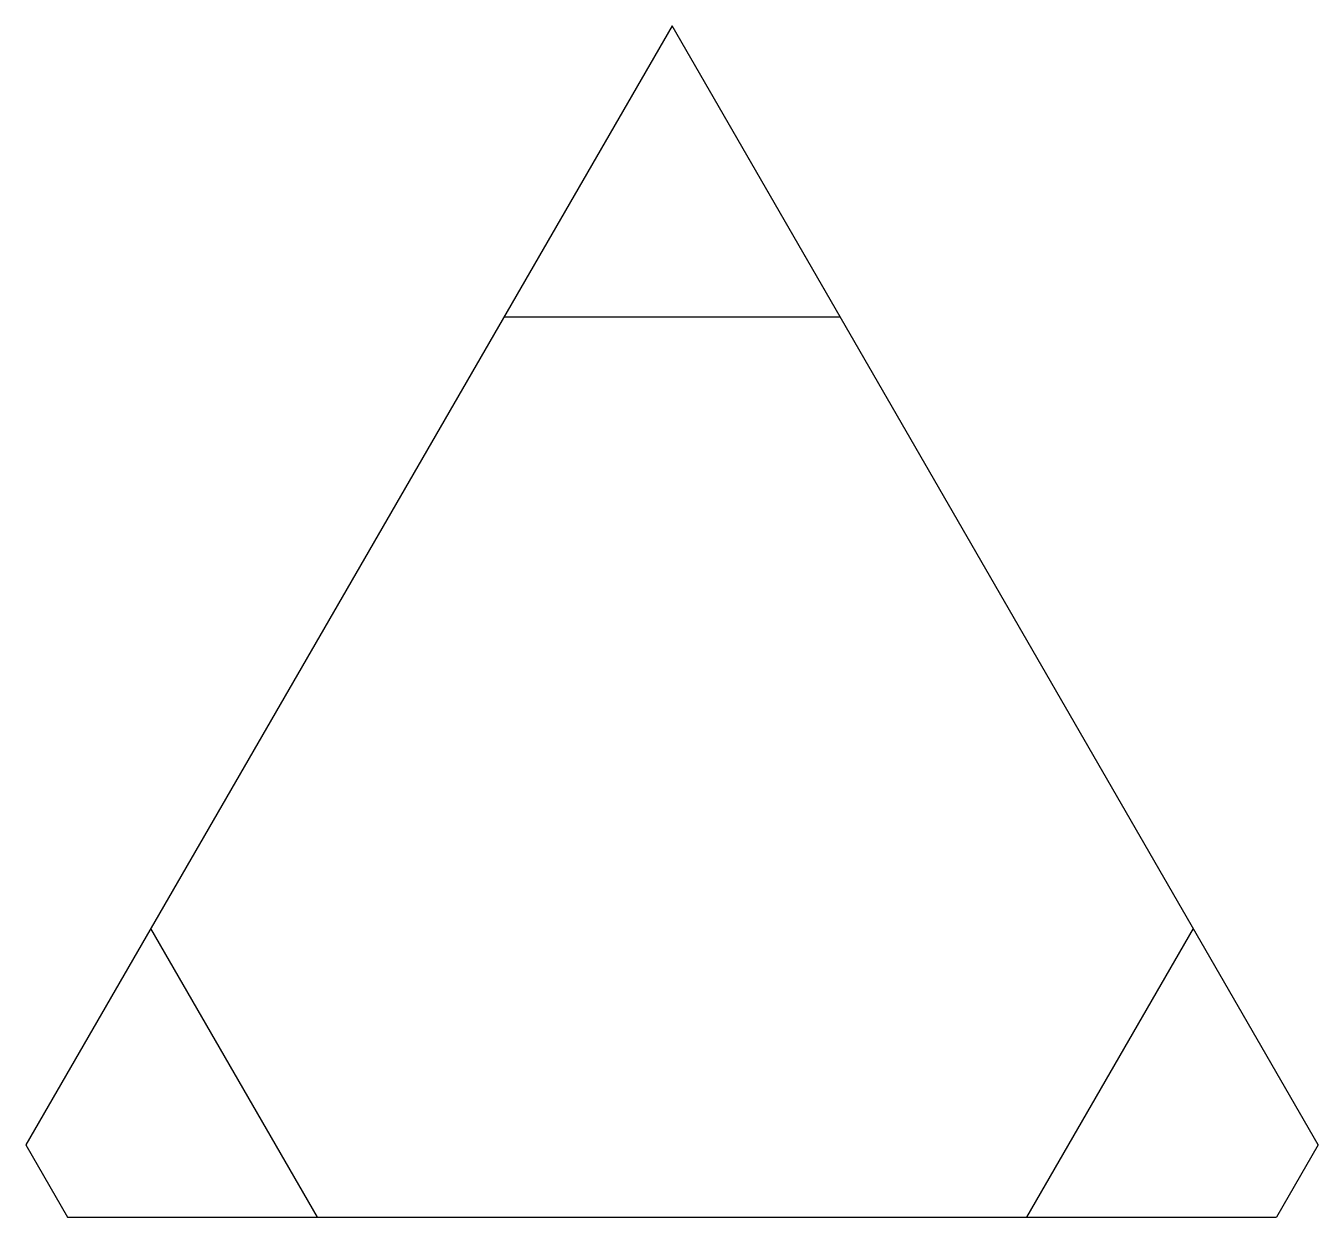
# Model space of a CAD drawing. Header units: millimetres. Extents: x 10 to 320, y 0 to 286.
import ezdxf

# ---------------------------------------------------------------- set-up
doc = ezdxf.new("R2010")
doc.units = ezdxf.units.MM
doc.layers.get('0').update_dxf_attribs({"lineweight": 25, "true_color": 0xffffff})

msp = doc.modelspace()

# ---------------------------------------------------------------- linework, layer by layer
for p, q in [((165, 285.79), (10, 17.32)), ((205.3, 216), (165, 285.8)), ((320, 17.32), (165, 285.79)), ((124.7, 216), (205.3, 216)), ((80, 0), (40, 69.28)), ((290, 69.28), (250, 0)), ((10, 17.32), (10, 17.32)), ((10, 17.32), (20, 0)), ((10, 17.32), (10, 17.32)), ((320, 17.32), (310, 0)), ((20, 0), (310, 0))]:
    msp.add_line(p, q)

doc.saveas('drawing.dxf')
